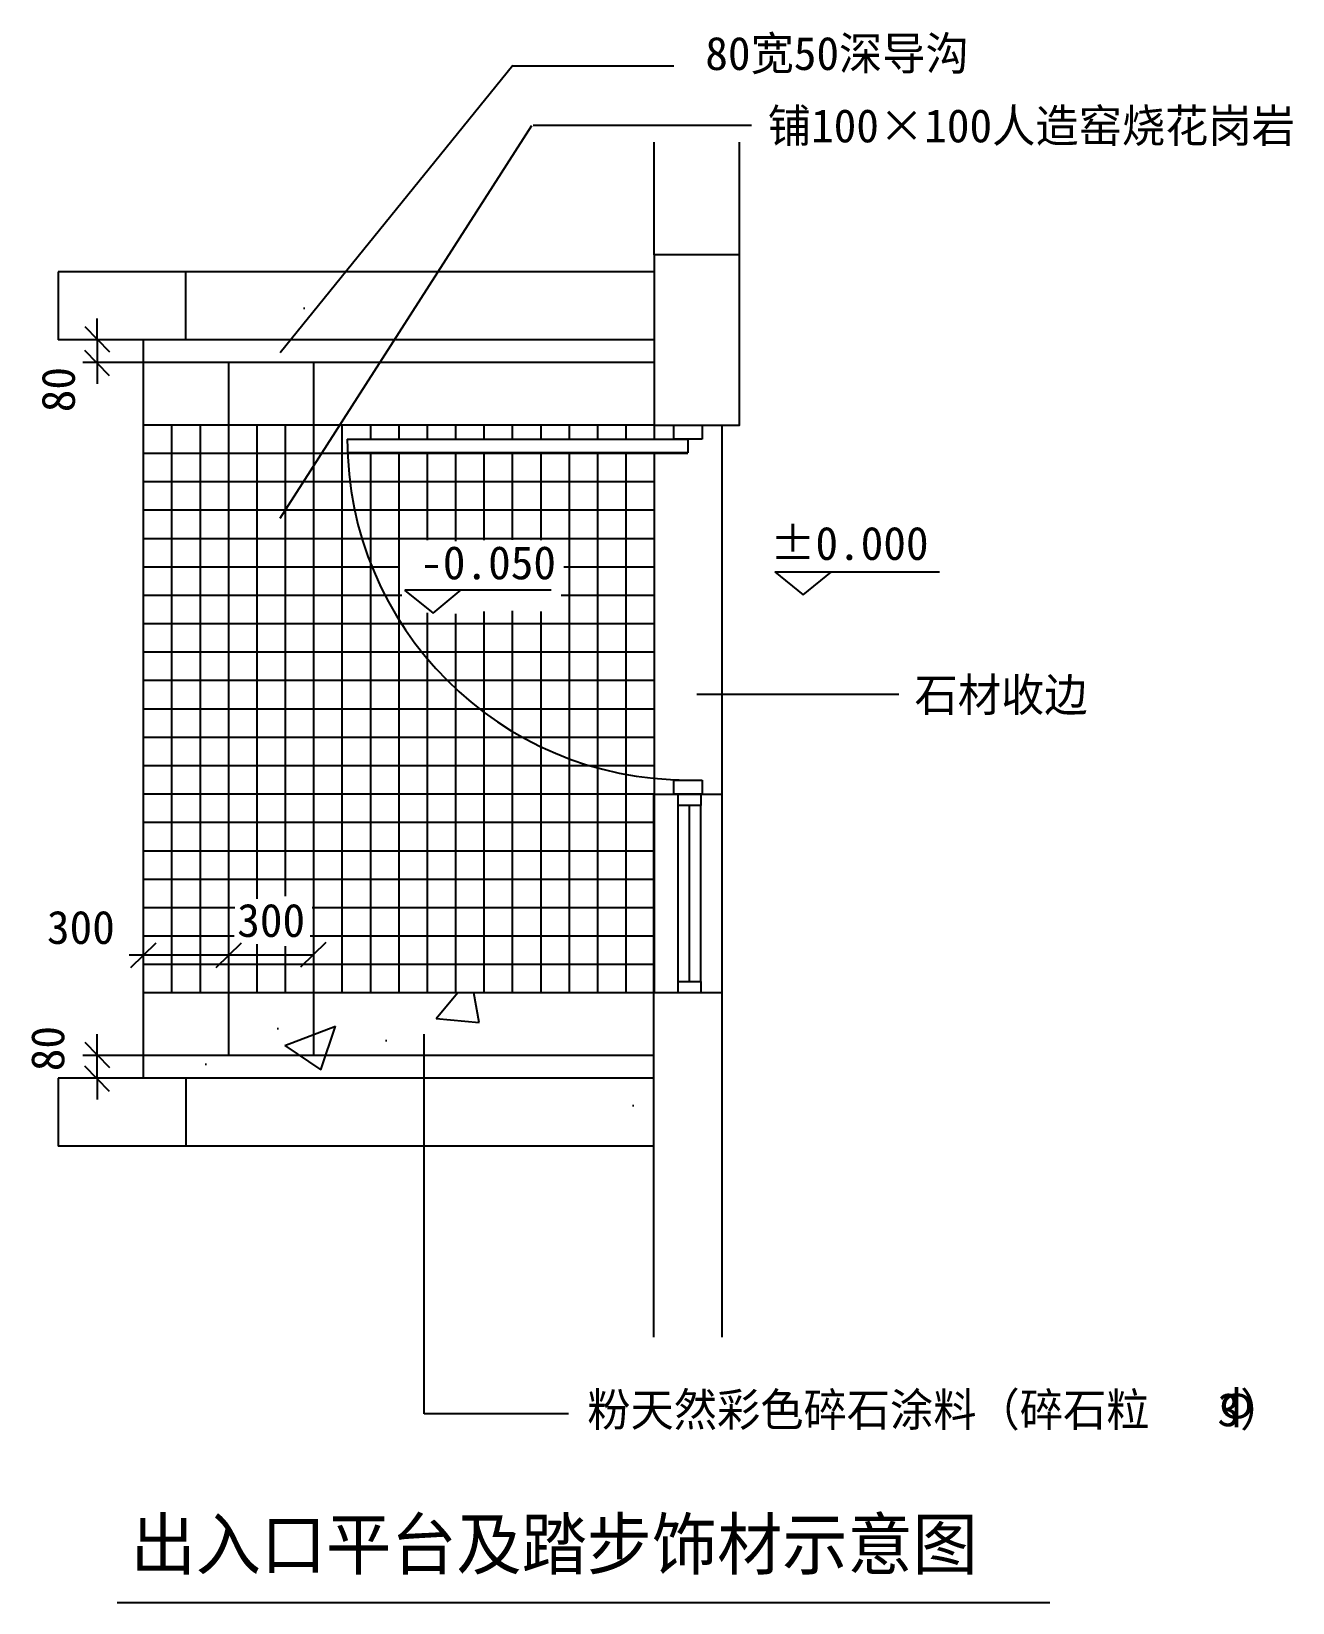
# Model space of a CAD drawing. Header units: metres. Extents: x 6317 to 11520, y 722 to 9605.
# Drawn here: x 7791 to 10558, y 6158 to 9605 of the extents above; entities that cross this region are included whole.
import ezdxf

# ---------------------------------------------------------------- set-up
doc = ezdxf.new("R2010")
doc.units = ezdxf.units.M
for name, color, linetype in [('BORDER', 8, 'Continuous'), ('CO', 1, 'Continuous'), ('DIM', 4, 'Continuous'), ('DW', 3, 'Continuous'), ('FLOOR', 8, 'Continuous'), ('I-TEXT', 7, 'Continuous'), ('STA', 4, 'Continuous'), ('Z', 4, 'Continuous'), ('怠x', 15, 'Continuous')]:
    doc.layers.add(name, color=color, linetype=linetype)

# ---------------------------------------------------------------- blocks, each defined once
blk = doc.blocks.new('_OBLIQUE')
blk.add_lwpolyline([(0.58, 0.59), (-0.61, -0.57)])

msp = doc.modelspace()

# ---------------------------------------------------------------- hatches: boundary and pattern name
at = {"layer": 'FLOOR'}
h = msp.add_hatch(dxfattribs=at)
h.set_pattern_fill('AR-CONC', scale=6.23)
h.paths.add_polyline_path([(9157.63, 8928.16), (9157.63, 9077.66), (8129.82, 9077.65), (8129.83, 8928.15)])
h.paths.add_polyline_path([(7849.51, 9077.65), (7849.52, 8928.15), (8129.83, 8928.15), (8129.82, 9077.65)])
h.paths.add_polyline_path([(8036.39, 8928.15), (8036.39, 8741.27), (8223.26, 8741.28), (8223.26, 8928.15)])
h.paths.add_polyline_path([(8410.14, 8928.15), (8223.26, 8928.15), (8223.26, 8741.28), (8410.14, 8741.28)])
h.paths.add_polyline_path([(9157.63, 8741.28), (9157.63, 8928.16), (8410.14, 8928.15), (8410.14, 8741.28)])
h = msp.add_hatch(dxfattribs=at)
h.set_pattern_fill('AR-CONC', scale=6.23)
h.paths.add_polyline_path([(9156.78, 7308.59), (9156.78, 7495.46), (8410.15, 7495.45), (8410.15, 7308.58)])
h.paths.add_polyline_path([(8410.15, 7308.58), (8410.15, 7495.45), (8223.28, 7495.45), (8223.28, 7308.58)])
h.paths.add_polyline_path([(8036.4, 7308.58), (8223.28, 7308.58), (8223.28, 7495.45), (8036.4, 7495.45)])
h.paths.add_polyline_path([(8129.84, 7308.58), (7849.53, 7308.57), (7849.53, 7159.07), (8129.84, 7159.08)])
h.paths.add_polyline_path([(8129.84, 7308.58), (8129.84, 7159.08), (9156.78, 7159.09), (9156.78, 7308.59)])

# ---------------------------------------------------------------- linework, layer by layer
for p, q in [((9200.39, 8741.28), (9262.68, 8741.28)), ((9200.39, 8710.14), (9200.39, 8741.28)), ((9262.68, 8741.28), (9262.68, 8710.14)), ((8484.04, 8710.14), (9231.53, 8710.14)), ((9262.68, 8710.14), (9200.39, 8710.14)), ((9231.53, 8710.14), (9231.53, 8680.24)), ((9231.53, 8680.24), (8484.64, 8680.24)), ((9422.09, 8419.26), (9484.46, 8368.94)), ((9422.28, 8419.45), (9783.73, 8419.45)), ((9484.46, 8368.94), (9546.43, 8419.46)), ((8609.8, 8379.37), (8672.18, 8329.05)), ((8610, 8379.55), (8931.09, 8379.55)), ((8672.18, 8329.05), (8734.15, 8379.57)), ((9200.39, 7962.64), (9262.68, 7962.64)), ((9200.39, 7931.5), (9200.39, 7962.64)), ((9262.68, 7931.5), (9200.39, 7931.5)), ((9262.68, 7962.64), (9262.68, 7931.5)), ((9209.85, 7520.38), (9209.85, 7906.58)), ((9234.76, 7520.38), (9234.76, 7906.58)), ((9259.68, 7520.38), (9259.68, 7906.58))]:
    msp.add_line(p, q)
for points in [[(9209.85, 7906.58), (9209.85, 7931.5), (9259.68, 7931.5), (9259.68, 7906.58)], [(9259.68, 7520.38), (9259.68, 7495.46), (9209.85, 7495.46), (9209.85, 7520.38)]]:
    msp.add_lwpolyline(points, close=True)
msp.add_arc((9231.53, 8710.14), 747.5, 180, 270)
at = {"layer": 'BORDER'}
for p, q in [((8237.38, 7682.32), (8036.4, 7682.32)), ((9157.64, 7682.33), (8406.67, 7682.33)), ((8235.77, 7620.03), (8036.4, 7620.03)), ((9157.64, 7620.04), (8402.91, 7620.04)), ((9157.64, 7557.75), (8036.4, 7557.74))]:
    msp.add_line(p, q, dxfattribs=at)
at = {"layer": 'CO'}
msp.add_lwpolyline([(9344.5, 9115.03), (9157.63, 9115.03), (9157.63, 8741.28), (9344.5, 8741.28)], close=True, dxfattribs=at)
at = {"layer": 'DIM'}
for p, q in [((7935.26, 8928.15), (7935.26, 8974.87)), ((8036.19, 8928.15), (7904.12, 8928.15)), ((7935.26, 8928.15), (7935.26, 8878.32)), ((8036.19, 8878.32), (7904.12, 8878.32)), ((7935.26, 8878.32), (7935.26, 8831.6)), ((8036.4, 7671.55), (8036.4, 7547.62)), ((8223.28, 7671.55), (8223.28, 7547.62)), ((8223.28, 7671.55), (8223.28, 7547.62)), ((8410.15, 7671.55), (8410.15, 7547.62)), ((8005.26, 7578.77), (8223.28, 7578.77)), ((8192.13, 7578.77), (8410.15, 7578.77)), ((7935.26, 7358.41), (7935.26, 7405.13)), ((8036.19, 7358.41), (7904.12, 7358.41)), ((7935.26, 7308.58), (7935.26, 7358.41)), ((8036.19, 7308.58), (7904.12, 7308.58)), ((7935.26, 7308.58), (7935.26, 7261.86)), ((7979, 6157.99), (10025.69, 6157.99))]:
    msp.add_line(p, q, dxfattribs=at)
at = {"layer": 'DW'}
for p, q in [((9157.63, 9115.03), (9157.63, 9361.75)), ((9344.5, 9115.03), (9344.5, 9361.75)), ((9156.78, 6740.13), (9156.78, 7495.46)), ((9306.28, 7495.46), (9156.78, 7495.46)), ((9306.28, 6740.13), (9306.28, 7495.46))]:
    msp.add_line(p, q, dxfattribs=at)
at = {"layer": 'FLOOR'}
for p, q in [((9157.63, 9115.03), (9157.63, 8741.28)), ((8098.68, 8741.28), (8098.69, 7495.45)), ((8160.97, 8741.28), (8160.98, 7495.45)), ((8285.56, 8741.28), (8285.57, 7701.9)), ((8347.85, 8741.28), (8347.86, 7707.81)), ((8472.43, 8741.28), (8472.44, 7495.45)), ((8534.72, 8741.28), (8534.72, 8710.13)), ((8597.01, 8741.28), (8597.01, 8710.13)), ((8659.3, 8741.28), (8659.3, 8710.14)), ((8721.59, 8741.28), (8721.6, 8710.14)), ((8783.89, 8741.28), (8783.89, 8710.14)), ((8846.18, 8741.28), (8846.18, 8710.14)), ((8908.47, 8741.28), (8908.47, 8710.14)), ((8970.76, 8741.28), (8970.76, 8710.14)), ((9033.05, 8741.28), (9033.05, 8710.14)), ((9095.34, 8741.28), (9095.34, 8710.14)), ((9231.53, 8678.99), (8036.39, 8678.98)), ((8534.72, 8680.23), (8534.73, 7495.45)), ((8597.01, 8680.23), (8597.02, 7495.45)), ((8659.3, 8680.24), (8659.31, 8489.17)), ((8721.6, 8680.24), (8721.6, 8486.62)), ((8783.89, 8680.24), (8783.89, 8488.53)), ((8846.18, 8680.24), (8846.18, 8489.8)), ((8908.47, 8680.24), (8908.47, 8489.17)), ((8970.76, 8680.24), (8970.77, 7495.46)), ((9033.05, 8680.24), (9033.06, 7495.46)), ((9095.34, 8680.24), (9095.35, 7495.46)), ((9157.63, 8616.7), (8036.39, 8616.69)), ((9157.64, 8554.41), (8036.39, 8554.4)), ((9157.64, 8492.12), (8036.39, 8492.11)), ((8599.61, 8429.82), (8036.39, 8429.82)), ((9157.64, 8429.83), (8959.44, 8429.83)), ((8603.43, 8367.53), (8036.39, 8367.53)), ((9157.64, 8367.54), (8953.07, 8367.54)), ((8659.31, 8329.45), (8659.31, 7495.45)), ((8721.6, 8326.9), (8721.61, 7495.46)), ((8783.89, 8332.63), (8783.9, 7495.46)), ((8846.18, 8333.9), (8846.19, 7495.46)), ((8908.47, 8332.63), (8908.48, 7495.46)), ((9157.64, 8305.25), (8036.39, 8305.24)), ((9157.64, 8242.95), (8036.4, 8242.94)), ((9157.64, 8180.66), (8036.4, 8180.65)), ((9157.64, 8118.37), (8036.4, 8118.36)), ((9157.64, 8056.08), (8036.4, 8056.07)), ((9157.64, 7993.79), (8036.4, 7993.78)), ((9157.64, 7931.5), (8036.4, 7931.49)), ((9156.78, 7495.46), (9156.78, 7931.5)), ((9157.64, 7869.21), (8036.4, 7869.2)), ((9157.64, 7806.92), (8036.4, 7806.91)), ((9157.64, 7744.62), (8036.4, 7744.61)), ((8285.57, 7602.56), (8285.57, 7495.45)), ((8347.86, 7598.27), (8347.86, 7495.45))]:
    msp.add_line(p, q, dxfattribs=at)
at = {"layer": 'I-TEXT'}
for p, q in [((8337.08, 8900.87), (8847.17, 9531.06)), ((9200.74, 9528.81), (8847.17, 9528.81)), ((8337.08, 8537), (8888.84, 9398.37)), ((9371.08, 9398.37), (8891.68, 9398.37)), ((9694.15, 8150.54), (9251.39, 8150.54)), ((8652.92, 6572.44), (8652.92, 7405.12)), ((8969.62, 6572.44), (8652.92, 6572.44))]:
    msp.add_line(p, q, dxfattribs=at)
at = {"layer": 'STA'}
for p, q in [((9157.63, 9077.66), (7849.51, 9077.65)), ((7849.51, 9077.65), (7849.52, 8928.15)), ((8129.83, 8928.15), (8129.82, 9077.65)), ((9157.63, 8928.16), (7849.52, 8928.15)), ((8036.39, 8928.15), (8036.4, 7308.58)), ((9157.63, 8878.33), (8036.39, 8878.32)), ((8223.26, 8878.32), (8223.28, 7358.41)), ((8410.14, 8878.32), (8410.15, 7358.41)), ((9157.63, 8741.28), (8036.39, 8741.27)), ((9157.65, 7495.46), (8036.4, 7495.45)), ((9157.65, 7358.42), (8036.4, 7358.41)), ((9157.65, 7308.59), (7849.53, 7308.57)), ((7849.53, 7308.57), (7849.53, 7159.07)), ((8129.84, 7308.58), (8129.84, 7159.08)), ((9157.65, 7159.09), (7849.53, 7159.07))]:
    msp.add_line(p, q, dxfattribs=at)
at = {"layer": '怠x'}
for p, q in [((9157.63, 8741.28), (9157.63, 8710.14)), ((9306.28, 7495.46), (9306.28, 8741.28)), ((9157.63, 8680.24), (9157.64, 7931.5)), ((9157.64, 7931.5), (9157.65, 7495.46)), ((9157.64, 7931.5), (9306.28, 7931.5))]:
    msp.add_line(p, q, dxfattribs=at)

# ---------------------------------------------------------------- block references
at = {"layer": 'DIM', "xscale": 46.72, "yscale": 46.72, "zscale": 46.72}
for p, rotation in [((7935.26, 8928.15), 270), ((7935.26, 8878.32), 90), ((8036.4, 7578.77), 180), ((8223.28, 7578.77), 180), ((7935.26, 7358.41), 270), ((7935.26, 7308.58), 90)]:
    msp.add_blockref('_OBLIQUE', p, dxfattribs=dict(at, rotation=rotation))
msp.add_blockref('_OBLIQUE', (8410.15, 7578.77), dxfattribs=at)

# ---------------------------------------------------------------- texts
at = {"layer": 'DIM'}
for p in [(7886.31, 8769.49), (7863.11, 7323.69)]:
    msp.add_text('80', height=73, rotation=90, dxfattribs=at).set_placement(p)
for p in [(8242.53, 7618.42), (7825.08, 7603.05)]:
    msp.add_text('300', height=73, dxfattribs=at).set_placement(p)
at = {"layer": 'I-TEXT'}
for s, p in [('80宽50深导沟', (9269.58, 9520.41)), ('铺100×100人造窑烧花岗岩', (9406.77, 9361.7)), ('±0.000', (9411.95, 8445.5)), (' -0.050', (8594.4, 8403.04)), ('石材收边', (9728.68, 8113.12)), ('粉天然彩色碎石涂料（碎石粒   3）', (9010.65, 6544.83)), ('φ', (10397.57, 6562.04))]:
    msp.add_text(s, height=73, dxfattribs=at).set_placement(p)
at = {"layer": 'Z'}
msp.add_text('出入口平台及踏步饰材示意图', height=110, dxfattribs=at).set_placement((8008.52, 6231.19))

doc.saveas('drawing.dxf')
